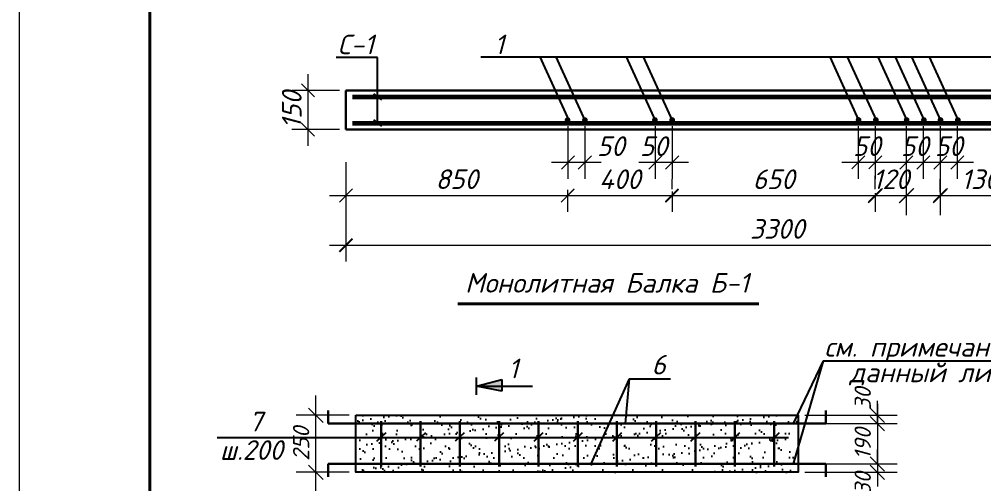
# Model space of a CAD drawing. Extents: x 108150 to 142535, y -18867 to -9422.
# Drawn here: x 140458.8 to 140606.4, y -16002.8 to -15931.7 of the extents above; entities that cross this region are included whole.
import ezdxf
from ezdxf.enums import TextEntityAlignment as Align

# ---------------------------------------------------------------- set-up
doc = ezdxf.new("R2010")
doc.units = 0
doc.header["$MEASUREMENT"] = 0
doc.header["$PDMODE"] = 32
doc.header["$PDSIZE"] = 0.6
doc.linetypes.add('CENTER', pattern=[50.8, 31.75, -6.35, 6.35, -6.35])
for name, color, linetype, lineweight in [('Выносные', 8, 'Continuous', 15), ('надписи', 2, 'Continuous', 15), ('Основные', 4, 'Continuous', 40), ('Разм.', 8, 'Continuous', 15), ('Размер', 8, 'Continuous', 30), ('РАЗМЕРЫ', 8, 'Continuous', 30), ('Текст', 2, 'Continuous', 15)]:
    doc.layers.add(name, color=color, linetype=linetype, lineweight=lineweight)
doc.styles.add('ГОСТ2.5', font='isocpeur.ttf', dxfattribs={"oblique": 15, "height": 2.5})
doc.styles.add('ГОСТ3', font='isocpeur.ttf', dxfattribs={"oblique": 15, "height": 3})
doc.styles.add('ГОСТ3.5', font='isocpeur.ttf', dxfattribs={"oblique": 15, "height": 3.5})
doc.dimstyles.new('100', dxfattribs={"dimtxt": 3.5, "dimasz": 2, "dimexe": 2.5, "dimexo": 0.5, "dimgap": 1, "dimtad": 1, "dimdec": 0, "dimlfac": 100, "dimtxsty": 'ГОСТ3.5', "dimblk": 'ARCHTICK', "dimcen": 2.5, "dimdle": 2.5, "dimclrd": 256, "dimclre": 256, "dimclrt": 2, "dimadec": 3, "dimazin": 0, "dimtfac": 1, "dimtdec": 0, "dimtmove": 1, "dimatfit": 3, "dimldrblk": 'DOTSMALL', "dimfxl": 1, "dimlwd": -1, "dimlwe": -1, "dimarcsym": 0})
doc.dimstyles.new('100$0', dxfattribs={"dimtxt": 300, "dimasz": 200, "dimexe": 200, "dimexo": 200, "dimgap": 100, "dimtad": 1, "dimtxsty": 'Standard', "dimblk": 'OBLIQUE', "dimcen": -200, "dimclrd": 256, "dimclre": 256, "dimclrt": 256, "dimadec": 0, "dimazin": 0, "dimtfac": 1, "dimtmove": 0, "dimatfit": 1, "dimldrblk": 'OPEN90', "dimfxl": 1, "dimlwd": -1, "dimlwe": -1, "dimarcsym": 0})
doc.dimstyles.new('50', dxfattribs={"dimtxt": 3.5, "dimasz": 2, "dimexe": 2.5, "dimexo": 1, "dimgap": 1, "dimtad": 1, "dimdec": 0, "dimlfac": 50, "dimtxsty": 'ГОСТ3.5', "dimblk": 'ARCHTICK', "dimcen": 2.5, "dimdle": 2.5, "dimclrd": 256, "dimclre": 256, "dimclrt": 2, "dimadec": 3, "dimazin": 0, "dimtfac": 1, "dimtdec": 0, "dimtmove": 1, "dimatfit": 3, "dimldrblk": 'DOTSMALL', "dimfxl": 1, "dimlwd": -1, "dimlwe": -1, "dimarcsym": 0})

# ---------------------------------------------------------------- blocks, each defined once
blk = doc.blocks.new('_Oblique')
at = {"color": 0, "linetype": 'ByBlock', "lineweight": -2}
blk.add_line((-0.5, -0.5), (0.5, 0.5), dxfattribs=at)
blk = doc.blocks.new('*D4434')
at = {"layer": 'Defpoints', "color": 0, "lineweight": 0, "ltscale": 0.5, "transparency": 16777216}
for p in [(140504.22, -15992.32), (140510.32, -15992.32), (140510.32, -16001.05)]:
    blk.add_point(p, dxfattribs=at)
at = {"layer": 'Разм.', "ltscale": 0.5, "transparency": 16777216}
for p, q in [((140504.22, -16004.05), (140504.22, -15989.32)), ((140509.32, -15992.32), (140501.22, -15992.32)), ((140509.32, -16001.05), (140501.22, -16001.05))]:
    blk.add_line(p, q, dxfattribs=at)
at = {"layer": 'Разм.', "ltscale": 0.5, "transparency": 16777216, "xscale": 2.2, "yscale": 2.2, "zscale": 2.2}
for p, rotation in [((140504.22, -15992.32), 90), ((140504.22, -16001.05), 270)]:
    blk.add_blockref('_Oblique', p, dxfattribs=dict(at, rotation=rotation))
at = {"layer": 'Разм.', "color": 2, "lineweight": 40, "ltscale": 0.5, "transparency": 16777216, "insert": (140501.97, -15996.69), "char_height": 2.5, "attachment_point": 5, "rotation": 90, "style": 'ГОСТ2.5'}
blk.add_mtext('250', dxfattribs=at)
blk = doc.blocks.new('*D4343')
at = {"layer": 'Defpoints', "color": 0, "lineweight": 0, "ltscale": 0.5, "transparency": 16777216}
for p in [(140578.06, -15993.6), (140578.06, -15999.77), (140590.16, -15999.77)]:
    blk.add_point(p, dxfattribs=at)
at = {"layer": 'Разм.', "ltscale": 0.5, "transparency": 16777216}
for p, q in [((140590.16, -15990.6), (140590.16, -16002.77)), ((140579.06, -15993.6), (140593.16, -15993.6)), ((140579.06, -15999.77), (140593.16, -15999.77))]:
    blk.add_line(p, q, dxfattribs=at)
at = {"layer": 'Разм.', "ltscale": 0.5, "transparency": 16777216, "xscale": 2.2, "yscale": 2.2, "zscale": 2.2}
for p, rotation in [((140590.16, -15993.6), 90), ((140590.16, -15999.77), 270)]:
    blk.add_blockref('_Oblique', p, dxfattribs=dict(at, rotation=rotation))
at = {"layer": 'Разм.', "color": 2, "lineweight": 40, "ltscale": 0.5, "transparency": 16777216, "insert": (140587.91, -15996.69), "char_height": 2.5, "attachment_point": 5, "rotation": 90, "style": 'ГОСТ2.5'}
blk.add_mtext('190', dxfattribs=at)
blk = doc.blocks.new('*D4435')
at = {"layer": 'Defpoints', "color": 0, "lineweight": 0, "ltscale": 0.5, "transparency": 16777216}
for p in [(140578.06, -15992.32), (140590.16, -15992.32), (140582.49, -15993.6)]:
    blk.add_point(p, dxfattribs=at)
at = {"layer": 'Разм.', "ltscale": 0.5, "transparency": 16777216}
for p, q in [((140590.16, -15992.32), (140590.16, -15990.12)), ((140579.06, -15992.32), (140593.16, -15992.32)), ((140590.16, -15993.6), (140590.16, -15992.32)), ((140583.49, -15993.6), (140593.16, -15993.6)), ((140590.16, -15993.6), (140590.16, -15995.8))]:
    blk.add_line(p, q, dxfattribs=at)
at = {"layer": 'Разм.', "ltscale": 0.5, "transparency": 16777216, "xscale": 2.2, "yscale": 2.2, "zscale": 2.2}
for p, rotation in [((140590.16, -15992.32), 270), ((140590.16, -15993.6), 90)]:
    blk.add_blockref('_Oblique', p, dxfattribs=dict(at, rotation=rotation))
at = {"layer": 'Разм.', "color": 2, "lineweight": 40, "ltscale": 0.5, "transparency": 16777216, "insert": (140587.91, -15989.82), "char_height": 2.5, "attachment_point": 5, "rotation": 90, "style": 'ГОСТ2.5'}
blk.add_mtext('30', dxfattribs=at)
blk = doc.blocks.new('*D4344')
at = {"layer": 'Defpoints', "color": 0, "lineweight": 0, "ltscale": 0.5, "transparency": 16777216}
for p in [(140582.49, -15999.77), (140578.06, -16001.05), (140590.16, -16001.05)]:
    blk.add_point(p, dxfattribs=at)
at = {"layer": 'Разм.', "ltscale": 0.5, "transparency": 16777216}
for p, q in [((140590.16, -15999.77), (140590.16, -15997.57)), ((140583.49, -15999.77), (140593.16, -15999.77)), ((140590.16, -15999.77), (140590.16, -16001.05)), ((140579.06, -16001.05), (140593.16, -16001.05)), ((140590.16, -16001.05), (140590.16, -16003.25))]:
    blk.add_line(p, q, dxfattribs=at)
at = {"layer": 'Разм.', "ltscale": 0.5, "transparency": 16777216, "xscale": 2.2, "yscale": 2.2, "zscale": 2.2}
for p, rotation in [((140590.16, -15999.77), 270), ((140590.16, -16001.05), 90)]:
    blk.add_blockref('_Oblique', p, dxfattribs=dict(at, rotation=rotation))
at = {"layer": 'Разм.', "color": 2, "lineweight": 40, "ltscale": 0.5, "transparency": 16777216, "insert": (140587.91, -16002.77), "char_height": 2.5, "attachment_point": 5, "rotation": 90, "style": 'ГОСТ2.5'}
blk.add_mtext('30', dxfattribs=at)
blk = doc.blocks.new('*D4368')
at = {"layer": 'Defpoints', "color": 0, "lineweight": 0, "ltscale": 0.5, "transparency": 16777216}
for p in [(140508.83, -15955.1), (140542.74, -15956.84), (140542.74, -15958.7)]:
    blk.add_point(p, dxfattribs=at)
at = {"layer": 'Разм.', "ltscale": 0.5, "transparency": 16777216}
for p, q in [((140508.83, -15956.1), (140508.83, -15961.2)), ((140542.74, -15957.84), (140542.74, -15961.2)), ((140506.33, -15958.7), (140545.24, -15958.7))]:
    blk.add_line(p, q, dxfattribs=at)
at = {"layer": 'Разм.', "ltscale": 0.5, "transparency": 16777216, "xscale": 2, "yscale": 2, "zscale": 2, "rotation": 180}
blk.add_blockref('_Oblique', (140508.83, -15958.7), dxfattribs=at)
at = {"layer": 'Разм.', "ltscale": 0.5, "transparency": 16777216, "xscale": 2, "yscale": 2, "zscale": 2}
blk.add_blockref('_Oblique', (140542.74, -15958.7), dxfattribs=at)
at = {"layer": 'Разм.', "color": 2, "lineweight": 40, "ltscale": 0.5, "transparency": 16777216, "insert": (140525.78, -15956.2), "char_height": 3, "attachment_point": 5, "style": 'ГОСТ3'}
blk.add_mtext('850', dxfattribs=at)
blk = doc.blocks.new('_DotSmall')
at = {"color": 0, "linetype": 'ByBlock', "lineweight": 15, "const_width": 0.5}
blk.add_lwpolyline([(-0.0625, 0, 1), (0.0625, 0, 1)], format="xyb", close=True, dxfattribs=at)
blk = doc.blocks.new('_ArchTick')
at = {"color": 0, "linetype": 'ByBlock', "const_width": 0.15}
blk.add_lwpolyline([(-0.5, -0.5), (0.5, 0.5)], dxfattribs=at)
blk = doc.blocks.new('*D4369')
at = {"layer": 'Defpoints', "color": 0, "lineweight": 0, "ltscale": 0.5, "transparency": 16777216}
for p in [(140508.83, -15953.12), (140640.83, -15954.7), (140640.83, -15966.31)]:
    blk.add_point(p, dxfattribs=at)
at = {"layer": 'Разм.', "ltscale": 0.5, "transparency": 16777216}
for p, q in [((140508.83, -15953.62), (140508.83, -15968.81)), ((140640.83, -15955.2), (140640.83, -15968.81)), ((140506.33, -15966.31), (140643.33, -15966.31))]:
    blk.add_line(p, q, dxfattribs=at)
at = {"layer": 'Разм.', "ltscale": 0.5, "transparency": 16777216, "xscale": 2, "yscale": 2, "zscale": 2, "rotation": 180}
blk.add_blockref('_ArchTick', (140508.83, -15966.31), dxfattribs=at)
at = {"layer": 'Разм.', "ltscale": 0.5, "transparency": 16777216, "xscale": 2, "yscale": 2, "zscale": 2}
blk.add_blockref('_ArchTick', (140640.83, -15966.31), dxfattribs=at)
at = {"layer": 'Разм.', "color": 2, "lineweight": 25, "ltscale": 0.5, "transparency": 16777216, "insert": (140574.83, -15963.81), "char_height": 3, "attachment_point": 5, "style": 'ГОСТ3'}
blk.add_mtext('3300', dxfattribs=at)
blk = doc.blocks.new('*D4441')
at = {"layer": 'Defpoints', "color": 0, "lineweight": 0, "ltscale": 0.5, "transparency": 16777216}
for p in [(140503.04, -15942.61), (140508.83, -15942.61), (140508.83, -15948.61)]:
    blk.add_point(p, dxfattribs=at)
at = {"layer": 'Разм.', "ltscale": 0.5, "transparency": 16777216}
for p, q in [((140503.04, -15951.11), (140503.04, -15940.11)), ((140507.83, -15942.61), (140500.54, -15942.61)), ((140507.83, -15948.61), (140500.54, -15948.61))]:
    blk.add_line(p, q, dxfattribs=at)
at = {"layer": 'Разм.', "ltscale": 0.5, "transparency": 16777216, "xscale": 2, "yscale": 2, "zscale": 2}
for p, rotation in [((140503.04, -15942.61), 90), ((140503.04, -15948.61), 270)]:
    blk.add_blockref('_Oblique', p, dxfattribs=dict(at, rotation=rotation))
at = {"layer": 'Разм.', "color": 2, "lineweight": 40, "ltscale": 0.5, "transparency": 16777216, "insert": (140500.54, -15945.61), "char_height": 3, "attachment_point": 5, "rotation": 90, "style": 'ГОСТ3'}
blk.add_mtext('150', dxfattribs=at)
blk = doc.blocks.new('*D4373')
at = {"layer": 'Defpoints', "color": 0, "lineweight": 0, "ltscale": 0.5, "transparency": 16777216}
for p in [(140542.74, -15958.7), (140558.74, -15958.71), (140558.74, -15958.71)]:
    blk.add_point(p, dxfattribs=at)
at = {"layer": 'Разм.', "ltscale": 0.5, "transparency": 16777216}
for p, q in [((140558.74, -15957.71), (140558.74, -15956.21)), ((140540.24, -15958.71), (140561.24, -15958.71)), ((140542.74, -15959.7), (140542.74, -15961.21))]:
    blk.add_line(p, q, dxfattribs=at)
at = {"layer": 'Разм.', "ltscale": 0.5, "transparency": 16777216, "xscale": 2, "yscale": 2, "zscale": 2, "rotation": 180}
blk.add_blockref('_Oblique', (140542.74, -15958.71), dxfattribs=at)
at = {"layer": 'Разм.', "ltscale": 0.5, "transparency": 16777216, "xscale": 2, "yscale": 2, "zscale": 2}
blk.add_blockref('_Oblique', (140558.74, -15958.71), dxfattribs=at)
at = {"layer": 'Разм.', "color": 2, "lineweight": 40, "ltscale": 0.5, "transparency": 16777216, "insert": (140550.74, -15956.21), "char_height": 3, "attachment_point": 5, "style": 'ГОСТ3'}
blk.add_mtext('400', dxfattribs=at)
blk = doc.blocks.new('*D4374')
at = {"layer": 'Defpoints', "color": 0, "lineweight": 0, "ltscale": 0.5, "transparency": 16777216}
for p in [(140558.73, -15957.61), (140589.83, -15957.83), (140589.83, -15958.71)]:
    blk.add_point(p, dxfattribs=at)
at = {"layer": 'Разм.', "ltscale": 0.5, "transparency": 16777216}
for p, q in [((140556.23, -15958.71), (140592.33, -15958.71)), ((140558.73, -15958.11), (140558.73, -15961.21)), ((140589.83, -15958.33), (140589.83, -15961.21))]:
    blk.add_line(p, q, dxfattribs=at)
at = {"layer": 'Разм.', "ltscale": 0.5, "transparency": 16777216, "xscale": 2, "yscale": 2, "zscale": 2, "rotation": 180}
blk.add_blockref('_ArchTick', (140558.73, -15958.71), dxfattribs=at)
at = {"layer": 'Разм.', "ltscale": 0.5, "transparency": 16777216, "xscale": 2, "yscale": 2, "zscale": 2}
blk.add_blockref('_ArchTick', (140589.83, -15958.71), dxfattribs=at)
at = {"layer": 'Разм.', "color": 2, "lineweight": 25, "ltscale": 0.5, "transparency": 16777216, "insert": (140574.28, -15956.21), "char_height": 3, "attachment_point": 5, "style": 'ГОСТ3'}
blk.add_mtext('650', dxfattribs=at)
blk = doc.blocks.new('*D4375')
at = {"layer": 'Defpoints', "color": 0, "lineweight": 0, "ltscale": 0.5, "transparency": 16777216}
for p in [(140599.77, -15958.71), (140630.82, -15958.71), (140630.82, -15958.71)]:
    blk.add_point(p, dxfattribs=at)
at = {"layer": 'Разм.', "ltscale": 0.5, "transparency": 16777216}
for p, q in [((140599.77, -15958.21), (140599.77, -15956.21)), ((140630.82, -15958.21), (140630.82, -15956.21)), ((140597.27, -15958.71), (140633.32, -15958.71))]:
    blk.add_line(p, q, dxfattribs=at)
at = {"layer": 'Разм.', "ltscale": 0.5, "transparency": 16777216, "xscale": 2, "yscale": 2, "zscale": 2, "rotation": 180}
blk.add_blockref('_ArchTick', (140599.77, -15958.71), dxfattribs=at)
at = {"layer": 'Разм.', "ltscale": 0.5, "transparency": 16777216, "xscale": 2, "yscale": 2, "zscale": 2}
blk.add_blockref('_ArchTick', (140630.82, -15958.71), dxfattribs=at)
at = {"layer": 'Разм.', "color": 2, "lineweight": 25, "ltscale": 0.5, "transparency": 16777216, "insert": (140615.3, -15956.21), "char_height": 3, "attachment_point": 5, "style": 'ГОСТ3'}
blk.add_mtext('900', dxfattribs=at)
blk = doc.blocks.new('*D4382')
at = {"layer": 'Defpoints', "color": 0, "lineweight": 0, "ltscale": 0.5, "transparency": 16777216}
for p in [(140542.79, -15947.1), (140545.39, -15947.1), (140542.79, -15953.65)]:
    blk.add_point(p, dxfattribs=at)
at = {"layer": 'Разм.', "ltscale": 0.5, "transparency": 16777216}
for p, q in [((140542.79, -15948.1), (140542.79, -15956.15)), ((140545.39, -15948.1), (140545.39, -15956.15)), ((140547.89, -15953.65), (140540.29, -15953.65))]:
    blk.add_line(p, q, dxfattribs=at)
at = {"layer": 'Разм.', "ltscale": 0.5, "transparency": 16777216, "xscale": 2, "yscale": 2, "zscale": 2, "rotation": 180}
blk.add_blockref('_Oblique', (140542.79, -15953.65), dxfattribs=at)
at = {"layer": 'Разм.', "ltscale": 0.5, "transparency": 16777216, "xscale": 2, "yscale": 2, "zscale": 2}
blk.add_blockref('_Oblique', (140545.39, -15953.65), dxfattribs=at)
at = {"layer": 'Разм.', "color": 2, "lineweight": 40, "ltscale": 0.5, "transparency": 16777216, "insert": (140549.35, -15951.15), "char_height": 3, "attachment_point": 5, "style": 'ГОСТ3'}
blk.add_mtext('50', dxfattribs=at)
blk = doc.blocks.new('*D4383')
at = {"layer": 'Defpoints', "color": 0, "lineweight": 0, "ltscale": 0.5, "transparency": 16777216}
for p in [(140556.16, -15947.1), (140558.75, -15947.1), (140556.16, -15953.65)]:
    blk.add_point(p, dxfattribs=at)
at = {"layer": 'Разм.', "ltscale": 0.5, "transparency": 16777216}
for p, q in [((140556.16, -15948.1), (140556.16, -15956.15)), ((140558.75, -15948.1), (140558.75, -15956.15)), ((140561.25, -15953.65), (140553.66, -15953.65))]:
    blk.add_line(p, q, dxfattribs=at)
at = {"layer": 'Разм.', "ltscale": 0.5, "transparency": 16777216, "xscale": 2, "yscale": 2, "zscale": 2, "rotation": 180}
blk.add_blockref('_Oblique', (140556.16, -15953.65), dxfattribs=at)
at = {"layer": 'Разм.', "ltscale": 0.5, "transparency": 16777216, "xscale": 2, "yscale": 2, "zscale": 2}
blk.add_blockref('_Oblique', (140558.75, -15953.65), dxfattribs=at)
at = {"layer": 'Разм.', "color": 2, "lineweight": 40, "ltscale": 0.5, "transparency": 16777216, "insert": (140555.92, -15951.15), "char_height": 3, "attachment_point": 5, "style": 'ГОСТ3'}
blk.add_mtext('50', dxfattribs=at)
blk = doc.blocks.new('*D4384')
at = {"layer": 'Defpoints', "color": 0, "lineweight": 0, "ltscale": 0.5, "transparency": 16777216}
for p in [(140587.23, -15947.08), (140589.83, -15947.08), (140587.23, -15953.64)]:
    blk.add_point(p, dxfattribs=at)
at = {"layer": 'Разм.', "ltscale": 0.5, "transparency": 16777216}
for p, q in [((140587.23, -15948.08), (140587.23, -15956.14)), ((140589.83, -15948.08), (140589.83, -15956.14)), ((140592.33, -15953.64), (140584.73, -15953.64))]:
    blk.add_line(p, q, dxfattribs=at)
at = {"layer": 'Разм.', "ltscale": 0.5, "transparency": 16777216, "xscale": 2, "yscale": 2, "zscale": 2, "rotation": 180}
blk.add_blockref('_Oblique', (140587.23, -15953.64), dxfattribs=at)
at = {"layer": 'Разм.', "ltscale": 0.5, "transparency": 16777216, "xscale": 2, "yscale": 2, "zscale": 2}
blk.add_blockref('_Oblique', (140589.83, -15953.64), dxfattribs=at)
at = {"layer": 'Разм.', "color": 2, "lineweight": 40, "ltscale": 0.5, "transparency": 16777216, "insert": (140588.53, -15951.14), "char_height": 3, "attachment_point": 5, "style": 'ГОСТ3'}
blk.add_mtext('50', dxfattribs=at)
blk = doc.blocks.new('*D4396')
at = {"layer": 'Defpoints', "color": 0, "lineweight": 0, "ltscale": 0.5, "transparency": 16777216}
for p in [(140594.58, -15947.1), (140597.18, -15947.1), (140594.58, -15953.65)]:
    blk.add_point(p, dxfattribs=at)
at = {"layer": 'Разм.', "ltscale": 0.5, "transparency": 16777216}
for p, q in [((140594.58, -15948.1), (140594.58, -15956.15)), ((140597.18, -15948.1), (140597.18, -15956.15)), ((140599.68, -15953.65), (140592.08, -15953.65))]:
    blk.add_line(p, q, dxfattribs=at)
at = {"layer": 'Разм.', "ltscale": 0.5, "transparency": 16777216, "xscale": 2, "yscale": 2, "zscale": 2, "rotation": 180}
blk.add_blockref('_Oblique', (140594.58, -15953.65), dxfattribs=at)
at = {"layer": 'Разм.', "ltscale": 0.5, "transparency": 16777216, "xscale": 2, "yscale": 2, "zscale": 2}
blk.add_blockref('_Oblique', (140597.18, -15953.65), dxfattribs=at)
at = {"layer": 'Разм.', "color": 2, "lineweight": 40, "ltscale": 0.5, "transparency": 16777216, "insert": (140595.88, -15951.15), "char_height": 3, "attachment_point": 5, "style": 'ГОСТ3'}
blk.add_mtext('50', dxfattribs=at)
blk = doc.blocks.new('*D4397')
at = {"layer": 'Defpoints', "color": 0, "lineweight": 0, "ltscale": 0.5, "transparency": 16777216}
for p in [(140599.77, -15947.1), (140602.37, -15947.1), (140599.77, -15953.65)]:
    blk.add_point(p, dxfattribs=at)
at = {"layer": 'Разм.', "ltscale": 0.5, "transparency": 16777216}
for p, q in [((140599.77, -15948.1), (140599.77, -15956.15)), ((140602.37, -15948.1), (140602.37, -15956.15)), ((140604.87, -15953.65), (140597.27, -15953.65))]:
    blk.add_line(p, q, dxfattribs=at)
at = {"layer": 'Разм.', "ltscale": 0.5, "transparency": 16777216, "xscale": 2, "yscale": 2, "zscale": 2, "rotation": 180}
blk.add_blockref('_Oblique', (140599.77, -15953.65), dxfattribs=at)
at = {"layer": 'Разм.', "ltscale": 0.5, "transparency": 16777216, "xscale": 2, "yscale": 2, "zscale": 2}
blk.add_blockref('_Oblique', (140602.37, -15953.65), dxfattribs=at)
at = {"layer": 'Разм.', "color": 2, "lineweight": 40, "ltscale": 0.5, "transparency": 16777216, "insert": (140601.07, -15951.15), "char_height": 3, "attachment_point": 5, "style": 'ГОСТ3'}
blk.add_mtext('50', dxfattribs=at)
blk = doc.blocks.new('*D4398')
at = {"layer": 'Defpoints', "color": 0, "lineweight": 0, "ltscale": 0.5, "transparency": 16777216}
for p in [(140589.83, -15958.71), (140594.63, -15958.71), (140594.63, -15958.71)]:
    blk.add_point(p, dxfattribs=at)
at = {"layer": 'Разм.', "ltscale": 0.5, "transparency": 16777216}
for p, q in [((140589.83, -15957.71), (140589.83, -15955.71)), ((140594.63, -15957.71), (140594.63, -15955.71)), ((140586.83, -15958.71), (140597.63, -15958.71))]:
    blk.add_line(p, q, dxfattribs=at)
at = {"layer": 'Разм.', "ltscale": 0.5, "transparency": 16777216, "xscale": 2.2, "yscale": 2.2, "zscale": 2.2, "rotation": 180}
blk.add_blockref('_Oblique', (140589.83, -15958.71), dxfattribs=at)
at = {"layer": 'Разм.', "ltscale": 0.5, "transparency": 16777216, "xscale": 2.2, "yscale": 2.2, "zscale": 2.2}
blk.add_blockref('_Oblique', (140594.63, -15958.71), dxfattribs=at)
at = {"layer": 'Разм.', "color": 2, "lineweight": 25, "ltscale": 0.5, "transparency": 16777216, "insert": (140592.23, -15956.21), "char_height": 3, "attachment_point": 5, "style": 'ГОСТ3'}
blk.add_mtext('120', dxfattribs=at)
blk = doc.blocks.new('*D4406')
at = {"layer": 'Defpoints', "color": 0, "lineweight": 0, "ltscale": 0.5, "transparency": 16777216}
for p in [(140594.58, -15953.65), (140599.77, -15953.65), (140599.77, -15958.71)]:
    blk.add_point(p, dxfattribs=at)
at = {"layer": 'Разм.', "ltscale": 0.5, "transparency": 16777216}
for p, q in [((140594.58, -15954.65), (140594.58, -15961.71)), ((140599.77, -15954.65), (140599.77, -15961.71)), ((140591.58, -15958.71), (140602.77, -15958.71))]:
    blk.add_line(p, q, dxfattribs=at)
at = {"layer": 'Разм.', "ltscale": 0.5, "transparency": 16777216, "xscale": 2.2, "yscale": 2.2, "zscale": 2.2, "rotation": 180}
blk.add_blockref('_Oblique', (140594.58, -15958.71), dxfattribs=at)
at = {"layer": 'Разм.', "ltscale": 0.5, "transparency": 16777216, "xscale": 2.2, "yscale": 2.2, "zscale": 2.2}
blk.add_blockref('_Oblique', (140599.77, -15958.71), dxfattribs=at)
at = {"layer": 'Разм.', "color": 2, "lineweight": 25, "ltscale": 0.5, "transparency": 16777216, "insert": (140605.8, -15956.21), "char_height": 3, "attachment_point": 5, "style": 'ГОСТ3'}
blk.add_mtext('130', dxfattribs=at)

msp = doc.modelspace()

# ---------------------------------------------------------------- hatches: boundary and pattern name
at = {"lineweight": 25}
h = msp.add_hatch(dxfattribs=at)
h.set_pattern_fill('AR-SAND', color=0, scale=0.057895, style=0)
h.set_pattern_definition([(37.5, (131956.405, -6233.9526), (-0.0926334, 2.83344506), [0, -2.2352, 0, -2.49989474, 0, -2.38960526]), (7.5, (131956.405, -6233.9526), (2.6025032, 4.1500401), [0, -1.20583158, 0, -2.01462105, 0, -0.7720263]), (327.5, (131954.5962, -6233.9526), (4.5794295, 0.00832054), [0, -0.73526316, 0, -2.64694737, 0, -3.45573684]), (317.5, (131954.596, -6233.9526), (4.42059, 1.2906435), [0, -0.36763158, 0, -1.73522105, 0, -1.98521053])])
h.paths.add_polyline_path([(140510.3193, -15992.321), (140578.0561, -15992.321), (140578.0561, -16001.0526), (140510.3193, -16001.0526)])
at = {"layer": 'Размер', "linetype": 'CENTER', "lineweight": 25, "ltscale": 0.5}
msp.add_hatch(color=2, dxfattribs=at).paths.add_polyline_path([(140528.8234, -15987.8593), (140532.7097, -15988.6592), (140532.705, -15987.8377)])
at = {"layer": 'РАЗМЕРЫ', "lineweight": 25, "ltscale": 0.5}
h = msp.add_hatch(color=1, dxfattribs=at)
h.paths.add_polyline_path([(140543.1815, -15947.1575, 0.41364608), (140542.7453, -15946.7205), (140542.744, -15947.5945, 0.41453444)])
h.paths.add_polyline_path([(140542.744, -15947.5945), (140542.7453, -15946.7205, 0.41478127), (140542.3075, -15947.1575, 0.41389275)])
h = msp.add_hatch(color=1, dxfattribs=at)
h.paths.add_polyline_path([(140545.8303, -15947.1575, 0.41364608), (140545.3941, -15946.7205), (140545.3928, -15947.5945, 0.41453444)])
h.paths.add_polyline_path([(140545.3928, -15947.5945), (140545.3941, -15946.7205, 0.41478127), (140544.9562, -15947.1575, 0.41389275)])
h = msp.add_hatch(color=1, dxfattribs=at)
h.paths.add_polyline_path([(140556.541, -15947.1469, 0.41364608), (140556.1048, -15946.7099), (140556.1035, -15947.5839, 0.41453444)])
h.paths.add_polyline_path([(140556.1035, -15947.5839), (140556.1048, -15946.7099, 0.41478127), (140555.6669, -15947.1469, 0.41389275)])
h = msp.add_hatch(color=1, dxfattribs=at)
h.paths.add_polyline_path([(140559.1897, -15947.1469, 0.41364608), (140558.7536, -15946.7099), (140558.7522, -15947.5839, 0.41453444)])
h.paths.add_polyline_path([(140558.7522, -15947.5839), (140558.7536, -15946.7099, 0.41478127), (140558.3157, -15947.1469, 0.41389275)])
h = msp.add_hatch(color=1, dxfattribs=at)
h.paths.add_polyline_path([(140587.708, -15947.1338, 0.41364608), (140587.2718, -15946.6968), (140587.2705, -15947.5708, 0.41453444)])
h.paths.add_polyline_path([(140587.2705, -15947.5708), (140587.2718, -15946.6968, 0.41478127), (140586.8339, -15947.1338, 0.41389275)])
h = msp.add_hatch(color=1, dxfattribs=at)
h.paths.add_polyline_path([(140590.3567, -15947.1338, 0.41364608), (140589.9205, -15946.6968), (140589.9192, -15947.5708, 0.41453444)])
h.paths.add_polyline_path([(140589.9192, -15947.5708), (140589.9205, -15946.6968, 0.41478127), (140589.4827, -15947.1338, 0.41389275)])
h = msp.add_hatch(color=1, dxfattribs=at)
h.paths.add_polyline_path([(140595.06, -15947.1461, 0.41364608), (140594.6238, -15946.7091), (140594.6225, -15947.5831, 0.41453444)])
h.paths.add_polyline_path([(140594.6225, -15947.5831), (140594.6238, -15946.7091, 0.41478127), (140594.186, -15947.1461, 0.41389275)])
h = msp.add_hatch(color=1, dxfattribs=at)
h.paths.add_polyline_path([(140597.7088, -15947.1461, 0.41364608), (140597.2726, -15946.7091), (140597.2713, -15947.5831, 0.41453444)])
h.paths.add_polyline_path([(140597.2713, -15947.5831), (140597.2726, -15946.7091, 0.41478127), (140596.8347, -15947.1461, 0.41389275)])
h = msp.add_hatch(color=1, dxfattribs=at)
h.paths.add_polyline_path([(140600.2507, -15947.1461, 0.41364608), (140599.8145, -15946.7091), (140599.8132, -15947.5831, 0.41453444)])
h.paths.add_polyline_path([(140599.8132, -15947.5831), (140599.8145, -15946.7091, 0.41478127), (140599.3767, -15947.1461, 0.41389275)])
h = msp.add_hatch(color=1, dxfattribs=at)
h.paths.add_polyline_path([(140602.8994, -15947.1461, 0.41364608), (140602.4633, -15946.7091), (140602.4619, -15947.5831, 0.41453444)])
h.paths.add_polyline_path([(140602.4619, -15947.5831), (140602.4633, -15946.7091, 0.41478127), (140602.0254, -15947.1461, 0.41389275)])
msp.add_hatch(color=2, dxfattribs=at).paths.add_polyline_path([(140532.705, -15987.8303), (140532.6995, -15986.8705), (140528.8234, -15987.8593)])

# ---------------------------------------------------------------- linework, layer by layer
at = {"color": 2, "lineweight": 40}
msp.add_line((140525.9442, -15975.2941), (140571.9898, -15975.2941), dxfattribs=at)
at = {"color": 4, "lineweight": 30, "ltscale": 25}
for p, q in [((140506.1009, -15993.6026), (140506.1009, -15991.6026)), ((140582.2745, -15993.6026), (140582.2745, -15991.6026)), ((140506.1009, -15993.6026), (140582.2745, -15993.6026)), ((140506.1009, -15999.771), (140582.2745, -15999.771)), ((140506.1009, -15999.771), (140506.1009, -16001.771)), ((140582.2745, -15999.771), (140582.2745, -16001.771))]:
    msp.add_line(p, q, dxfattribs=at)
at = {"lineweight": 30, "ltscale": 25}
for p, q in [((140514.2127, -15993.2118), (140514.2127, -16000.1618)), ((140520.2285, -15993.2118), (140520.2285, -16000.1618)), ((140526.2443, -15993.2118), (140526.2443, -16000.1618)), ((140532.2601, -15993.2118), (140532.2601, -16000.1618)), ((140538.2759, -15993.2118), (140538.2759, -16000.1618)), ((140544.2917, -15993.2118), (140544.2917, -16000.1618)), ((140550.3075, -15993.2118), (140550.3075, -16000.1618)), ((140556.3233, -15993.2118), (140556.3233, -16000.1618)), ((140562.339, -15993.2118), (140562.339, -16000.1618)), ((140568.3548, -15993.2118), (140568.3548, -16000.1618)), ((140574.3706, -15993.2118), (140574.3706, -16000.1618))]:
    msp.add_line(p, q, dxfattribs=at)
msp.add_line((140489.1262, -15995.7227), (140576.5315, -15995.7342))
at = {"lineweight": 25, "ltscale": 25}
for p, q in [((140514.9112, -15995.0382), (140513.5143, -15996.3353)), ((140521.0083, -15995.0022), (140519.6115, -15996.2993)), ((140526.9427, -15995.0023), (140525.5459, -15996.2994)), ((140532.9585, -15995.0023), (140531.5617, -15996.2994)), ((140538.9743, -15995.0382), (140537.5775, -15996.3353)), ((140544.9901, -15995.0382), (140543.5933, -15996.3353)), ((140551.0059, -15995.0382), (140549.609, -15996.3353)), ((140556.9428, -15995.0382), (140555.5459, -15996.3353)), ((140562.9663, -15995.0382), (140561.5695, -15996.3353)), ((140569.0533, -15995.0382), (140567.6564, -15996.3353)), ((140575.1188, -15995.039), (140573.722, -15996.3361))]:
    msp.add_line(p, q, dxfattribs=at)
msp.add_lwpolyline([(140510.3193, -15992.321), (140578.0561, -15992.321), (140578.0561, -16001.0526), (140510.3193, -16001.0526)], close=True, dxfattribs=at)
at = {"layer": 'Выносные'}
msp.add_line((140458.8434, -15795.4701), (140458.8434, -16092.4701), dxfattribs=at)
msp.add_line((140458.8434, -15795.4701), (140458.8434, -16092.4701), dxfattribs=at)
at = {"layer": 'Основные'}
msp.add_line((140478.8434, -15800.4701), (140478.8434, -16087.4701), dxfattribs=at)
msp.add_line((140478.8434, -15800.4701), (140478.8434, -16087.4701), dxfattribs=at)
at = {"layer": 'Размер', "color": 2, "linetype": 'CENTER', "lineweight": 25, "ltscale": 0.5}
msp.add_line((140532.6995, -15986.8705), (140532.7097, -15988.6592), dxfattribs=at)
at = {"layer": 'Размер', "color": 2, "linetype": 'ByBlock', "lineweight": 25, "ltscale": 0.5}
msp.add_line((140532.7097, -15988.6592), (140528.8234, -15987.8593), dxfattribs=at)
at = {"layer": 'РАЗМЕРЫ', "color": 8, "lineweight": 25, "ltscale": 0.5}
for p, q in [((140513.6417, -15937.5698), (140507.3314, -15937.5698)), ((140513.6835, -15947.6371), (140513.6417, -15937.5698)), ((140529.4464, -15937.4739), (140626.3943, -15937.4739)), ((140538.5246, -15937.4739), (140542.9526, -15947.1994)), ((140540.9712, -15937.4739), (140545.3992, -15947.1994)), ((140551.703, -15937.4739), (140556.131, -15947.1994)), ((140554.3328, -15937.4739), (140558.7608, -15947.1994)), ((140582.8545, -15937.4616), (140587.2825, -15947.1871)), ((140585.5363, -15937.4616), (140589.9643, -15947.1871)), ((140590.2066, -15937.4739), (140594.6346, -15947.1994)), ((140592.8884, -15937.4739), (140597.3164, -15947.1994)), ((140595.3972, -15937.4739), (140599.8252, -15947.1994)), ((140598.079, -15937.4739), (140602.507, -15947.1994)), ((140513.037, -15943.1404), (140514.263, -15944.0754)), ((140513.0475, -15947.144), (140514.2735, -15948.079)), ((140581.8698, -15984.0091), (140577.2745, -15993.6026)), ((140581.8698, -15984.0091), (140577.2745, -15999.771)), ((140581.8698, -15984.0091), (140615.0817, -15984.0091)), ((140528.8234, -15987.8593), (140532.6995, -15986.8705)), ((140552.1689, -15986.7371), (140546.324, -15999.771)), ((140552.1689, -15986.7371), (140551.5348, -15993.6026)), ((140552.1689, -15986.7371), (140558.4802, -15986.7371))]:
    msp.add_line(p, q, dxfattribs=at)
at = {"layer": 'РАЗМЕРЫ', "lineweight": 30, "ltscale": 0.5}
for p, q in [((140508.8253, -15942.6079), (140508.8253, -15948.6079)), ((140508.8253, -15942.6079), (140640.8253, -15942.6079)), ((140508.8253, -15948.6079), (140640.8253, -15948.6079))]:
    msp.add_line(p, q, dxfattribs=at)
at = {"layer": 'РАЗМЕРЫ', "lineweight": 60, "ltscale": 0.5}
for p, q in [((140509.815, -15943.6079), (140640.1505, -15943.6079)), ((140509.8118, -15947.6116), (140640.1804, -15947.6109))]:
    msp.add_line(p, q, dxfattribs=at)
at = {"layer": 'РАЗМЕРЫ', "color": 2, "lineweight": 25, "ltscale": 0.5}
for p, q in [((140528.822, -15989.2045), (140528.822, -15986.527)), ((140528.8234, -15987.8593), (140537.3816, -15987.8593))]:
    msp.add_line(p, q, dxfattribs=at)

# ---------------------------------------------------------------- texts
at = {"layer": 'надписи', "ltscale": 3, "style": 'ГОСТ3', "oblique": 15}
msp.add_text('1', height=3, rotation=0.159337, dxfattribs=at).set_placement((140533.6856, -15986.6729, -1531.6693))
at = {"layer": 'Текст', "style": 'ГОСТ3', "oblique": 15}
for s, p in [('С-1', (140507.5519, -15937.08)), ('1', (140531.5316, -15937.0775)), (' см. примечание 3', (140580.141, -15983.3564)), ('6', (140555.5954, -15986.0844)), ('данный лист', (140585.8833, -15987.273)), ('7', (140493.9434, -15994.796)), ('ш.200', (140489.5407, -15999.1494))]:
    msp.add_text(s, height=3, dxfattribs=at).set_placement(p)
msp.add_text('Монолитная Балка Б-1', height=3, dxfattribs=at).set_placement((140548.7788, -15973.5643), align=Align.CENTER)

# ---------------------------------------------------------------- dimensions: what is measured, and where the dimension line sits
at = {"layer": 'Разм.', "color": 1, "lineweight": 40, "ltscale": 0.5}
dim = msp.add_linear_dim(base=(140503.0359, -15942.6079), p1=(140508.8253, -15948.6079), p2=(140508.8253, -15942.6079), angle=90, text='150', dimstyle='50', override={"dimtxsty": 'ГОСТ3', "dimblk1": 'Oblique', "dimblk2": 'Oblique', "dimsah": 1}, dxfattribs=at)
dim.commit()
dim.dimension.update_dxf_attribs({"geometry": '*D4441', "text_midpoint": (140503.0359, -15945.6079), "dimtype": 160})
for base, p1, p2, picture, middle in [((140542.7935, -15953.6547), (140545.3909, -15947.0967), (140542.7935, -15947.0967), '*D4382', (140549.3521, -15953.6547)), ((140556.1551, -15953.6547), (140558.7524, -15947.0967), (140556.1551, -15947.0967), '*D4383', (140555.9227, -15953.6547)), ((140587.2279, -15953.6424), (140589.8252, -15947.0844), (140587.2279, -15947.0844), '*D4384', (140588.5266, -15953.6424)), ((140594.5799, -15953.6547), (140597.1773, -15947.0967), (140594.5799, -15947.0967), '*D4396', (140595.8786, -15953.6547)), ((140599.7706, -15953.6547), (140602.368, -15947.0967), (140599.7706, -15947.0967), '*D4397', (140601.0693, -15953.6547))]:
    dim = msp.add_linear_dim(base=base, p1=p1, p2=p2, text='50', dimstyle='50', override={"dimtxsty": 'ГОСТ3', "dimblk1": 'Oblique', "dimblk2": 'Oblique', "dimsah": 1}, dxfattribs=at)
    dim.commit()
    dim.dimension.update_dxf_attribs({"geometry": picture, "text_midpoint": middle, "dimtype": 160})
at = {"layer": 'Разм.', "color": 8, "lineweight": 25, "ltscale": 0.5}
for base, p1, p2, text, override, picture, middle in [((140640.8253, -15966.3082), (140508.8253, -15953.1248), (140640.8253, -15954.7015), '3300', {"dimtxsty": 'ГОСТ3', "dimsd1": 0}, '*D4369', (140574.8253, -15963.8082)), ((140589.8252, -15958.71), (140558.728, -15957.61), (140589.8252, -15957.8309), '650', {"dimtxsty": 'ГОСТ3'}, '*D4374', (140574.2766, -15956.21)), ((140630.8247, -15958.71), (140599.7706, -15958.71), (140630.8247, -15958.71), '900', {"dimtxsty": 'ГОСТ3'}, '*D4375', (140615.2976, -15956.21))]:
    dim = msp.add_linear_dim(base=base, p1=p1, p2=p2, text=text, dimstyle='100', override=override, dxfattribs=at)
    dim.commit()
    dim.dimension.update_dxf_attribs({"geometry": picture, "text_midpoint": middle})
at = {"layer": 'Разм.', "color": 1, "lineweight": 40, "ltscale": 0.5}
for base, p1, p2, text, picture, middle in [((140542.7443, -15958.6984), (140508.8253, -15955.0985), (140542.7443, -15956.8405), '850', '*D4368', (140525.7848, -15956.1984)), ((140558.7397, -15958.71), (140542.7443, -15958.6984), (140558.7397, -15958.71), '400', '*D4373', (140550.742, -15956.21))]:
    dim = msp.add_linear_dim(base=base, p1=p1, p2=p2, text=text, dimstyle='50', override={"dimtxsty": 'ГОСТ3', "dimblk1": 'Oblique', "dimblk2": 'Oblique', "dimsah": 1}, dxfattribs=at)
    dim.commit()
    dim.dimension.update_dxf_attribs({"geometry": picture, "text_midpoint": middle})
at = {"layer": 'Разм.', "color": 8, "lineweight": 25, "ltscale": 0.5}
for base, p1, p2, text, picture, middle in [((140594.6346, -15958.71), (140589.8252, -15958.71), (140594.6346, -15958.71), '120', '*D4398', (140592.2299, -15958.71)), ((140599.7706, -15958.71), (140594.5799, -15953.6547), (140599.7706, -15953.6547), '130', '*D4406', (140605.8042, -15958.71))]:
    dim = msp.add_linear_dim(base=base, p1=p1, p2=p2, text=text, dimstyle='100$0', override={"dimtxt": 3.5, "dimasz": 2.2, "dimexe": 3, "dimexo": 1, "dimgap": 1, "dimdec": 0, "dimlfac": 50, "dimtxsty": 'ГОСТ3', "dimcen": 2.5, "dimdle": 3, "dimclrt": 2, "dimtdec": 0, "dimtmove": 1, "dimatfit": 3}, dxfattribs=at)
    dim.commit()
    dim.dimension.update_dxf_attribs({"geometry": picture, "text_midpoint": middle, "dimtype": 160})
at = {"layer": 'Разм.', "color": 8, "lineweight": 40, "ltscale": 0.5}
for base, p1, p2, angle, text, picture, middle in [((140590.1572, -15992.321), (140582.4851, -15993.6026), (140578.0561, -15992.321), 90, '30', '*D4435', (140590.1572, -15989.821)), ((140590.1572, -15999.771), (140578.0561, -15993.6026), (140578.0561, -15999.771), 90, '190', '*D4343', (140590.1572, -15996.6868)), ((140590.1572, -16001.0526), (140582.4851, -15999.771), (140578.0561, -16001.0526), 270, '30', '*D4344', (140590.1572, -16002.771))]:
    dim = msp.add_linear_dim(base=base, p1=p1, p2=p2, angle=angle, text=text, dimstyle='100$0', override={"dimtxt": 3.5, "dimasz": 2.2, "dimexe": 3, "dimexo": 1, "dimgap": 1, "dimdec": 0, "dimlfac": 50, "dimtxsty": 'ГОСТ2.5', "dimcen": 2.5, "dimdle": 3, "dimclrt": 2, "dimtdec": 0, "dimtmove": 1, "dimatfit": 3, "dimfxl": 2.5}, dxfattribs=at)
    dim.commit()
    dim.dimension.update_dxf_attribs({"geometry": picture, "text_midpoint": middle, "dimtype": 160})
dim = msp.add_linear_dim(base=(140504.2226, -15992.321), p1=(140510.3193, -16001.0526), p2=(140510.3193, -15992.321), angle=90, text='250', dimstyle='100$0', override={"dimtxt": 3.5, "dimasz": 2.2, "dimexe": 3, "dimexo": 1, "dimgap": 1, "dimdec": 0, "dimlfac": 50, "dimtxsty": 'ГОСТ2.5', "dimcen": 2.5, "dimdle": 3, "dimclrt": 2, "dimtdec": 0, "dimtmove": 1, "dimatfit": 3, "dimfxl": 2.5}, dxfattribs=at)
dim.commit()
dim.dimension.update_dxf_attribs({"geometry": '*D4434', "text_midpoint": (140501.9726, -15996.6868)})

doc.saveas('drawing.dxf')
